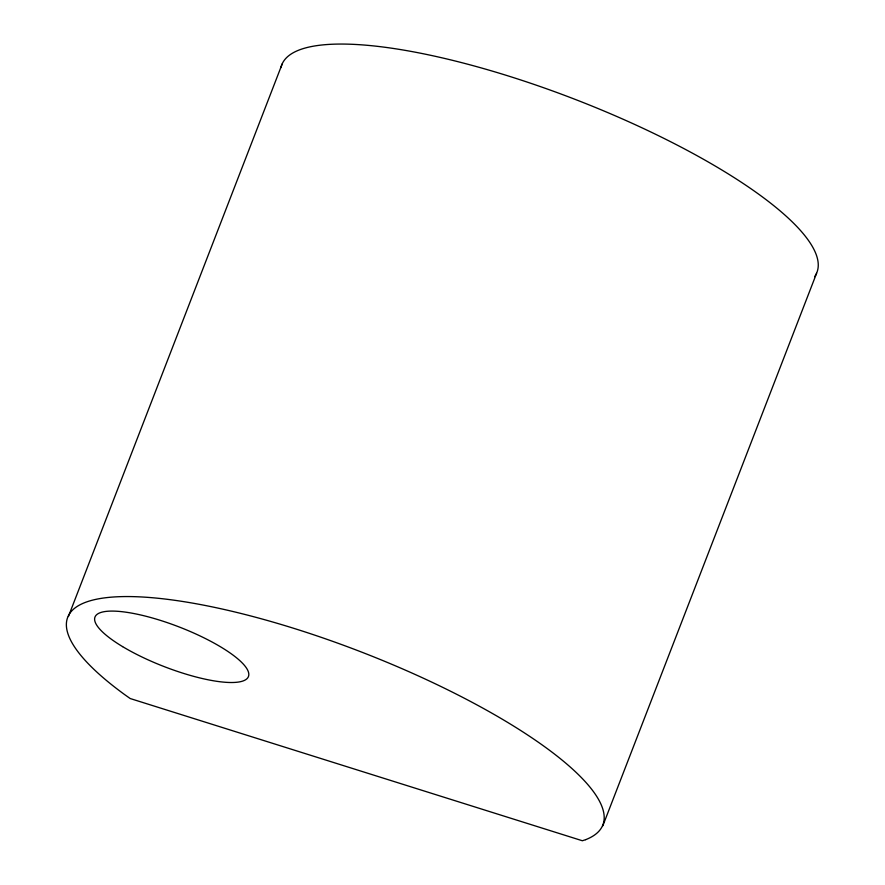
<?xml version="1.0" encoding="UTF-8"?>
<svg xmlns="http://www.w3.org/2000/svg" width="885" height="885" viewBox="0 0 885 885"><rect width="100%" height="100%" fill="white"/><g stroke="black" fill="none" stroke-linecap="round" stroke-linejoin="round"><path stroke-width="1.33" d="M68.41 616.502L282.182 63.974M602.818 825.827L816.589 273.299M280.932 67.636A287.005 73.875 21.2 0 1 580.35 101.41A287.005 73.875 21.2 0 1 814.609 276.673M585.693 839.655L582.363 840.75L130.217 698.542L124.774 694.692A287.005 73.875 21.2 0 1 296.364 629.147A287.005 73.875 21.2 0 1 585.693 839.655M122.572 646.603A82.294 21.185 21.2 0 0 247.789 677.755A82.294 21.185 21.2 0 0 144.875 615.982A82.294 21.185 21.2 0 0 122.572 646.603"/></g></svg>
